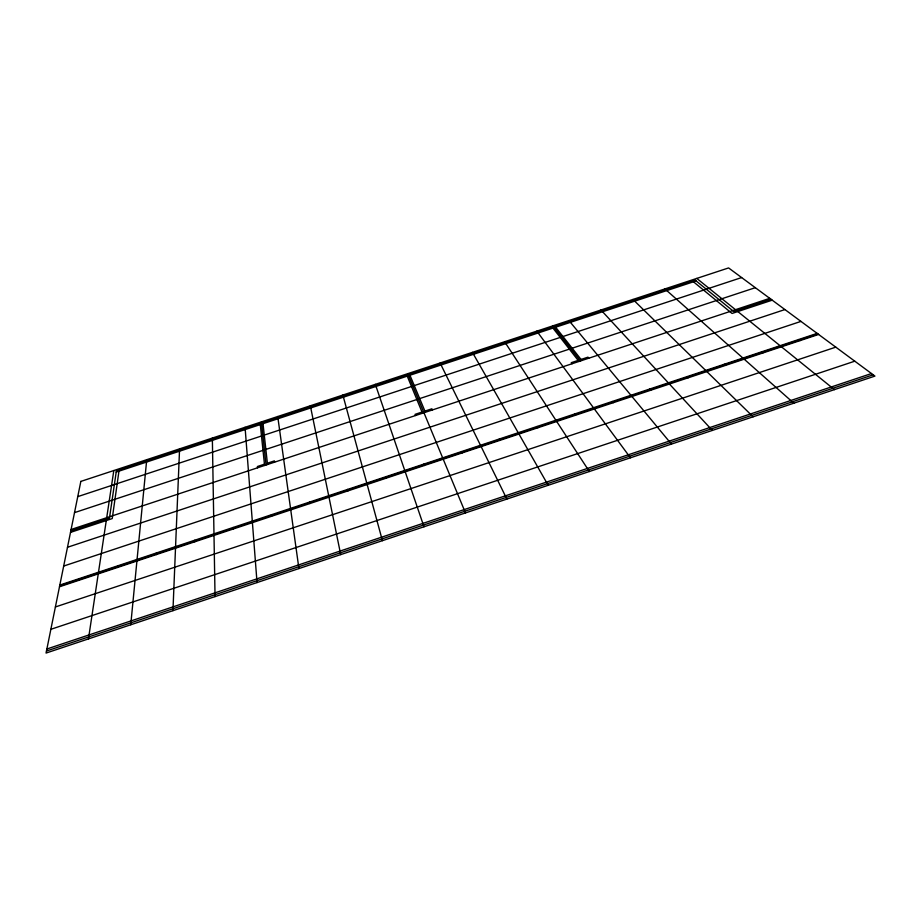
<?xml version="1.0" encoding="UTF-8"?>
<svg xmlns="http://www.w3.org/2000/svg" width="921" height="921" viewBox="0 0 921 921"><rect width="100%" height="100%" fill="white"/><g stroke="black" fill="none" stroke-linecap="round" stroke-linejoin="round"><path stroke-width="1.38" d="M194.768 541.801L194.78 540.213M172.952 610.658L179.572 448.872M156.225 554.615L156.328 552.991M130.747 624.76L146.727 459.694M117.589 567.451L117.796 565.793M119.131 469.94L112.235 518.581L70.514 532.384M88.451 638.898L113.813 470.539M78.884 580.322L79.171 578.63M55.398 606.962L835.796 347.148M50.862 629.308L854.78 361.182M46.879 649.006L871.508 373.535M46.464 651.032L873.223 374.812M264.454 464.184L257.42 466.51L257.535 467.799M267.389 463.205L274.412 460.88L274.573 462.169M422.025 412.055L415.049 414.358L415.509 415.532M424.926 411.1L431.891 408.786L432.398 409.949M578.158 360.399L571.25 362.69L572.056 363.749M581.036 359.455L587.943 357.164L588.784 358.211M71.101 529.483L769.737 298.346M70.802 530.933L109.461 518.143L116.38 470.85L695.113 280.099L733.772 311.563L770.981 299.256M772.212 300.165L732.057 313.462L692.454 280.974M67.498 547.27L784.922 309.56M63.687 566.047L800.948 321.406M59.83 585.065L817.157 333.379M59.658 585.917L817.883 333.909M59.485 586.769L818.608 334.45M116.207 472.07L696.115 280.917M77.755 496.626L741.624 277.566M74.52 512.629L755.324 287.686M798.622 339.538L800.027 340.62M696.783 278.418L834.438 389.618M761.494 351.88L762.818 352.996M664.904 288.918L793.833 403.191M724.297 364.244L725.529 365.384M632.969 299.452L753.136 416.787M687.008 376.631L688.16 377.806M600.976 309.986L712.336 430.429M649.639 389.053L650.698 390.262M568.925 320.554L671.444 444.095M555.639 327.22L581.865 360.502M552.876 325.838L580.426 360.974M612.189 401.498L613.167 402.73M552.957 328.106L578.975 361.458M536.816 331.134L630.448 457.783M574.658 413.966L575.544 415.233M504.639 341.737L589.359 471.517M537.047 426.469L537.841 427.77M472.404 352.363L548.168 485.286M499.355 438.995L500.057 440.33M440.111 363.001L506.872 499.078M461.571 451.555L462.192 452.913M409.949 375.238L425.41 412.263M407.761 373.673L465.485 512.916M407.243 376.136L422.497 413.23M423.706 464.138L424.236 465.531M375.342 384.356L423.994 526.777M385.761 476.744L386.198 478.172M342.865 395.051L382.411 540.673M347.735 489.385L348.08 490.847M310.331 405.781L340.712 554.603M309.629 502.049L309.882 503.534M277.728 416.522L298.922 568.568M263.015 423.672L267.527 464.495M261.414 421.899L266.054 464.978M271.43 514.735L271.591 516.267M260.286 424.581L264.592 465.473M245.067 427.286L257.04 582.567M233.151 527.468L233.22 529.022M212.348 438.062L215.042 596.601M80.841 481.407L46.05 653.07L874.95 376.09L728.592 267.93L80.841 481.407"/></g></svg>
